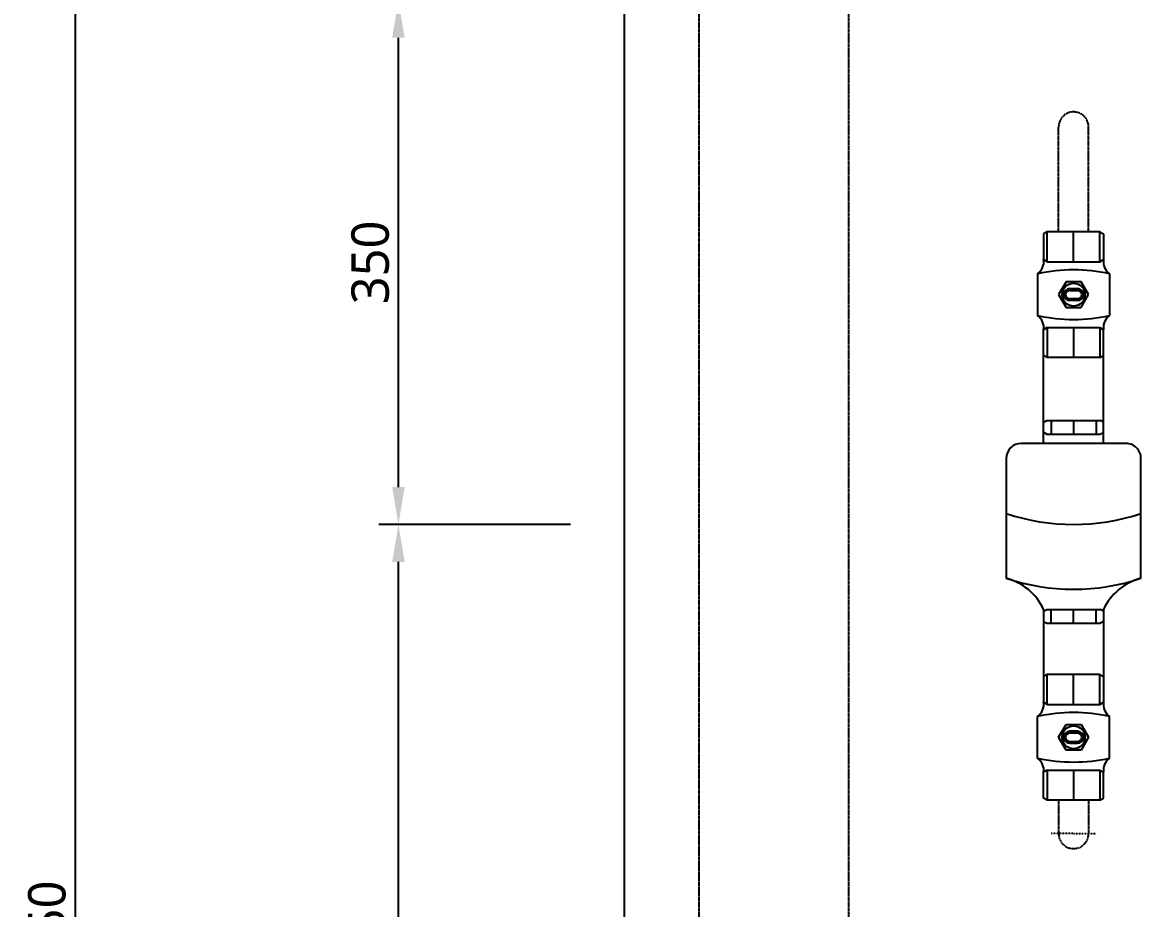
# Model space of a CAD drawing. Header units: millimetres. Extents: x -9013 to 516, y -36629 to 6082.
# Drawn here: x -5350 to -4598, y -23220 to -22628 of the extents above; entities that cross this region are included whole.
import ezdxf

# ---------------------------------------------------------------- set-up
doc = ezdxf.new("R2010")
doc.units = ezdxf.units.MM
doc.header["$LTSCALE"] = 0.05
for name, pattern in [('CENTER', [50.8, 31.75, -6.35, 6.35, -6.35]), ('CENTER2', [28.575, 19.05, -3.175, 3.175, -3.175]), ('DASHDOT', [0.618421, 0.309211, -0.154605, 0, -0.154605])]:
    doc.linetypes.add(name, pattern=pattern)
doc.layers.get('0').update_dxf_attribs({"lineweight": 18})
doc.layers.get('Defpoints').update_dxf_attribs({"color": 140, "lineweight": 18})
for name, color, linetype in [('1CO', 4, 'Continuous'), ('HVAL___2CO', 7, 'Continuous'), ('HWAT__3CO', 1, 'Continuous'), ('HWAT___1DD', 4, 'DASHDOT'), ('HWAT___5CS', 3, 'CENTER2')]:
    doc.layers.add(name, color=color, linetype=linetype)
doc.layers.add('G-Anno-Std-Cntr', color=1, linetype='CENTER2', lineweight=18)
doc.styles.add('trebuchet_MS', font='trebuc.ttf')
doc.dimstyles.new('MGP', dxfattribs={"dimtxt": 2.5, "dimasz": 2.5, "dimexe": 1.25, "dimexo": 0.625, "dimtad": 1, "dimdec": 0, "dimtxsty": 'trebuchet_MS', "dimcen": 2.5, "dimclrt": 7, "dimadec": 0, "dimazin": 0, "dimtfac": 1, "dimtdec": 0, "dimtmove": 0, "dimatfit": 3, "dimfxl": 1.148294, "dimfxlon": 1, "dimarcsym": 2})

# ---------------------------------------------------------------- blocks, each defined once
blk = doc.blocks.new('*D539')
at = {"color": 0, "lineweight": -2, "transparency": 16777216}
for p, q in [((-5199.77, -22063.61), (-5327.6, -22063.61)), ((-5314.6, -22088.61), (-5314.6, -24388.61)), ((-5199.77, -24413.61), (-5327.6, -24413.61))]:
    blk.add_line(p, q, dxfattribs=at)
at = {"color": 0, "transparency": 16777216}
for points in [[(-5318.76, -22088.61), (-5310.43, -22088.61), (-5314.6, -22063.61)], [(-5318.76, -24388.61), (-5310.43, -24388.61), (-5314.6, -24413.61)]]:
    blk.add_solid(points, dxfattribs=at)
at = {"layer": 'Defpoints', "color": 0, "transparency": 16777216}
for p in [(-4947.85, -22063.61), (-5314.6, -24413.61), (-4947.85, -24413.61)]:
    blk.add_point(p, dxfattribs=at)
at = {"color": 7, "transparency": 16777216, "insert": (-5333.32, -23238.61), "char_height": 25, "attachment_point": 5, "rotation": 90, "style": 'trebuchet_MS'}
blk.add_mtext('2350', dxfattribs=at)
blk = doc.blocks.new('h-meter')
at = {"layer": 'HVAL___2CO'}
for p, q in [((-25.38, 45), (-105.38, 45)), ((-15.38, -35), (-15.38, 35)), ((-134.19, 20), (-135.38, 17.94)), ((-135.38, 17.94), (-135.38, -17.94)), ((-126.24, 20), (-134.19, 20)), ((-127.43, 20), (-126.24, 17.94)), ((-126.24, 17.94), (-126.24, -17.94)), ((-15.38, 20), (-1.19, 20)), ((-7.95, 20), (-9.14, 17.94)), ((-9.14, 17.94), (-9.14, -17.94)), ((-1.19, 20), (0, 17.94)), ((0, 17.94), (0, -17.94)), ((-135.38, 15), (-126.24, 15)), ((0, 15), (-9.14, 15)), ((-135.38, 0), (-126.24, 0)), ((0, 0), (-9.14, 0)), ((-135.38, -15), (-126.24, -15)), ((0, -15), (-9.14, -15)), ((-134.19, -20), (-135.38, -17.94)), ((-126.24, -20), (-134.19, -20)), ((-127.43, -20), (-126.24, -17.94)), ((-15.38, -20), (-1.19, -20)), ((-7.95, -20), (-9.14, -17.94)), ((-1.19, -20), (0, -17.94)), ((-105.38, -45), (-25.38, -45))]:
    blk.add_line(p, q, dxfattribs=at)
for centre, radius, start, end in [((-142.55, 54.81), 38.44, 295.10263, 345.21206), ((28.23, 0), 140.99, 161.38677, 198.61323), ((71.48, 0), 140.99, 161.38677, 198.61323), ((-25.38, 35), 10, 0, 90), ((-142.55, -54.81), 38.44, 14.78794, 64.89737), ((-25.38, -35), 10, 270, 0)]:
    blk.add_arc(centre, radius, start, end, dxfattribs=at)
blk = doc.blocks.new('water meter v')
at = {"layer": 'HVAL___2CO'}
h = blk.add_hatch(color=256, dxfattribs=at)
h.paths.add_polyline_path([(-5839.09, 3714.36), (-5829.09, 3714.36), (-5824.09, 3705.7), (-5829.09, 3697.04), (-5839.09, 3697.04), (-5844.09, 3705.7)])
h.paths.add_polyline_path([(-5834.09, 3698.1, 1), (-5834.09, 3713.3, 1)], flags=16)
h.paths.add_polyline_path([(-5836.69, 3701.7), (-5831.49, 3701.7, 1), (-5831.49, 3709.7), (-5836.69, 3709.7, 1)], flags=0)
h.paths.add_polyline_path([(-5836.69, 3702.9), (-5831.49, 3702.9, 1), (-5831.49, 3708.5), (-5836.69, 3708.5, 1)], flags=0)
h = blk.add_hatch(color=256, dxfattribs=at)
h.paths.add_polyline_path([(-5836.69, 3701.7, -1), (-5836.69, 3709.7), (-5831.49, 3709.7, -1), (-5831.49, 3701.7)])
h.paths.add_polyline_path([(-5831.49, 3702.9, 1), (-5831.49, 3708.5), (-5836.69, 3708.5, 1), (-5836.69, 3702.9)], flags=16)
h = blk.add_hatch(color=256, dxfattribs=at)
h.paths.add_polyline_path([(-5839.09, 3401.43), (-5829.09, 3401.43), (-5824.09, 3410.09), (-5829.09, 3418.75), (-5839.09, 3418.75), (-5844.09, 3410.09)])
h.paths.add_polyline_path([(-5834.09, 3417.69, -1), (-5834.09, 3402.49, -1)], flags=16)
h.paths.add_polyline_path([(-5836.69, 3414.09), (-5831.49, 3414.09, -1), (-5831.49, 3406.09), (-5836.69, 3406.09, -1)], flags=0)
h.paths.add_polyline_path([(-5836.69, 3412.89), (-5831.49, 3412.89, -1), (-5831.49, 3407.29), (-5836.69, 3407.29, -1)], flags=0)
h = blk.add_hatch(color=256, dxfattribs=at)
h.paths.add_polyline_path([(-5836.69, 3414.09, 1), (-5836.69, 3406.09), (-5831.49, 3406.09, 1), (-5831.49, 3414.09)])
h.paths.add_polyline_path([(-5831.49, 3412.89, -1), (-5831.49, 3407.29), (-5836.69, 3407.29, -1), (-5836.69, 3412.89)], flags=16)
for p, q in [((-5851.69, 3747.7), (-5854.09, 3746.31)), ((-5854.09, 3746.31), (-5854.09, 3729.08)), ((-5816.49, 3747.7), (-5851.69, 3747.7)), ((-5851.69, 3727.7), (-5851.69, 3747.7)), ((-5834.09, 3727.7), (-5834.09, 3747.7)), ((-5816.49, 3747.7), (-5814.09, 3746.31)), ((-5816.49, 3727.7), (-5816.49, 3747.7)), ((-5814.09, 3746.31), (-5814.09, 3729.08)), ((-5851.69, 3727.7), (-5854.09, 3729.08)), ((-5851.69, 3727.7), (-5816.49, 3727.7)), ((-5816.49, 3727.7), (-5814.09, 3729.08)), ((-5858.09, 3719.7), (-5858.09, 3691.7)), ((-5839.09, 3714.36), (-5844.09, 3705.7)), ((-5829.09, 3714.36), (-5839.09, 3714.36)), ((-5824.09, 3705.7), (-5829.09, 3714.36)), ((-5810.09, 3719.7), (-5810.09, 3691.7)), ((-5836.69, 3709.7), (-5831.49, 3709.7)), ((-5836.69, 3708.5), (-5831.49, 3708.5)), ((-5844.09, 3705.7), (-5839.09, 3697.04)), ((-5831.49, 3702.9), (-5836.69, 3702.9)), ((-5831.49, 3701.7), (-5836.69, 3701.7)), ((-5829.09, 3697.04), (-5824.09, 3705.7)), ((-5839.09, 3697.04), (-5829.09, 3697.04)), ((-5851.69, 3683.7), (-5854.09, 3682.31)), ((-5854.09, 3665.08), (-5854.09, 3682.31)), ((-5851.69, 3683.7), (-5851.69, 3663.7)), ((-5851.69, 3683.7), (-5816.49, 3683.7)), ((-5834.09, 3683.7), (-5834.09, 3663.7)), ((-5816.49, 3683.7), (-5816.49, 3663.7)), ((-5816.49, 3683.7), (-5814.09, 3682.31)), ((-5814.09, 3665.08), (-5814.09, 3682.31)), ((-5851.69, 3663.7), (-5854.09, 3665.08)), ((-5816.49, 3663.7), (-5851.69, 3663.7)), ((-5816.49, 3663.7), (-5814.09, 3665.08)), ((-5851.69, 3452.09), (-5854.09, 3450.71)), ((-5816.49, 3452.09), (-5851.69, 3452.09)), ((-5851.69, 3432.09), (-5851.69, 3452.09)), ((-5834.09, 3432.09), (-5834.09, 3452.09)), ((-5816.49, 3452.09), (-5814.09, 3450.71)), ((-5816.49, 3432.09), (-5816.49, 3452.09)), ((-5854.09, 3450.71), (-5854.09, 3433.48)), ((-5814.09, 3450.71), (-5814.09, 3433.48)), ((-5851.69, 3432.09), (-5854.09, 3433.48)), ((-5851.69, 3432.09), (-5816.49, 3432.09)), ((-5816.49, 3432.09), (-5814.09, 3433.48)), ((-5858.09, 3396.09), (-5858.09, 3424.09)), ((-5810.09, 3396.09), (-5810.09, 3424.09)), ((-5844.09, 3410.09), (-5839.09, 3418.75)), ((-5839.09, 3418.75), (-5829.09, 3418.75)), ((-5831.49, 3414.09), (-5836.69, 3414.09)), ((-5829.09, 3418.75), (-5824.09, 3410.09)), ((-5839.09, 3401.43), (-5844.09, 3410.09)), ((-5831.49, 3412.89), (-5836.69, 3412.89)), ((-5836.69, 3407.29), (-5831.49, 3407.29)), ((-5836.69, 3406.09), (-5831.49, 3406.09)), ((-5824.09, 3410.09), (-5829.09, 3401.43)), ((-5829.09, 3401.43), (-5839.09, 3401.43)), ((-5851.69, 3388.09), (-5854.09, 3386.71)), ((-5854.09, 3369.48), (-5854.09, 3386.71)), ((-5851.69, 3388.09), (-5851.69, 3368.09)), ((-5851.69, 3388.09), (-5816.49, 3388.09)), ((-5834.09, 3388.09), (-5834.09, 3368.09)), ((-5816.49, 3388.09), (-5814.09, 3386.71)), ((-5816.49, 3388.09), (-5816.49, 3368.09)), ((-5814.09, 3369.48), (-5814.09, 3386.71)), ((-5851.69, 3368.09), (-5854.09, 3369.48)), ((-5816.49, 3368.09), (-5814.09, 3369.48)), ((-5816.49, 3368.09), (-5851.69, 3368.09))]:
    blk.add_line(p, q, dxfattribs=at)
for centre in [(-5834.09, 3705.7), (-5834.09, 3410.09)]:
    blk.add_circle(centre, 7.6, dxfattribs=at)
for centre, radius, start, end in [((-5863.79, 3727.67), 9.8, 305.55909, 8.27516), ((-5834.09, 3606.49), 115.72, 78.03035, 101.96965), ((-5804.39, 3727.67), 9.8, 171.72484, 234.44091), ((-5836.69, 3705.7), 4, 90, 270), ((-5836.69, 3705.7), 4, 90, 270), ((-5836.69, 3705.7), 2.8, 90, 270), ((-5831.49, 3705.7), 4, 270, 90), ((-5831.49, 3705.7), 2.8, 270, 90), ((-5863.79, 3683.72), 9.8, 351.72484, 54.44091), ((-5834.09, 3804.9), 115.72, 258.03035, 281.96965), ((-5804.39, 3683.72), 9.8, 125.55909, 188.27516), ((-5863.79, 3432.07), 9.8, 305.55909, 8.27516), ((-5804.39, 3432.07), 9.8, 171.72484, 234.44091), ((-5834.09, 3310.89), 115.72, 78.03035, 101.96965), ((-5836.69, 3410.09), 4, 90, 270), ((-5836.69, 3410.09), 4, 90, 270), ((-5831.49, 3410.09), 4, 270, 90), ((-5836.69, 3410.09), 2.8, 90, 270), ((-5831.49, 3410.09), 2.8, 270, 90), ((-5863.79, 3388.12), 9.8, 351.72484, 54.44091), ((-5834.09, 3509.3), 115.72, 258.03035, 281.96965), ((-5804.39, 3388.12), 9.8, 125.55909, 188.27516)]:
    blk.add_arc(centre, radius, start, end, dxfattribs=at)
at = {"layer": 'HWAT__3CO'}
for p, q in [((-5854.09, 3620.54), (-5854.09, 3665.08)), ((-5814.09, 3620.54), (-5814.09, 3665.08)), ((-5854.09, 3487.54), (-5854.09, 3450.71)), ((-5814.09, 3487.54), (-5814.09, 3450.71))]:
    blk.add_line(p, q, dxfattribs=at)
at = {"layer": 'HWAT___1DD'}
for q in [(-5849.09, 3345.76), (-5819.09, 3345.76)]:
    blk.add_line((-5834.09, 3345.76), q, dxfattribs=at)
at = {"layer": 'HWAT___5CS'}
for p, q in [((-5844.09, 3747.7), (-5844.09, 3817.7)), ((-5824.09, 3747.7), (-5824.09, 3817.7)), ((-5844.09, 3368.09), (-5844.09, 3345.76)), ((-5824.09, 3368.09), (-5824.09, 3345.76))]:
    blk.add_line(p, q, dxfattribs=at)
for centre, start, end in [((-5834.09, 3817.7), 0, 180), ((-5834.09, 3345.76), 180, 0)]:
    blk.add_arc(centre, 10, start, end, dxfattribs=at)
at = {"rotation": 89.99999999999999}
blk.add_blockref('h-meter', (-5834.09, 3621.73), dxfattribs=at)
blk = doc.blocks.new('*D581')
at = {"color": 0, "lineweight": -2, "transparency": 16777216}
for p, q in [((-4983.89, -22963.61), (-5111.72, -22963.61)), ((-5098.72, -23538.61), (-5098.72, -22988.61)), ((-4983.89, -23563.61), (-5111.72, -23563.61))]:
    blk.add_line(p, q, dxfattribs=at)
at = {"color": 0, "transparency": 16777216}
for points in [[(-5102.89, -22988.61), (-5094.56, -22988.61), (-5098.72, -22963.61)], [(-5102.89, -23538.61), (-5094.56, -23538.61), (-5098.72, -23563.61)]]:
    blk.add_solid(points, dxfattribs=at)
at = {"layer": 'Defpoints', "color": 0, "transparency": 16777216}
for p in [(-5098.72, -22963.61), (-4647.85, -22963.61), (-4647.85, -23563.61)]:
    blk.add_point(p, dxfattribs=at)
at = {"color": 7, "transparency": 16777216, "insert": (-5117.48, -23263.61), "char_height": 25, "attachment_point": 5, "rotation": 90, "style": 'trebuchet_MS'}
blk.add_mtext('600', dxfattribs=at)
blk = doc.blocks.new('*D582')
at = {"color": 0, "lineweight": -2, "transparency": 16777216}
for p, q in [((-4983.89, -22613.61), (-5111.72, -22613.61)), ((-5098.72, -22938.61), (-5098.72, -22638.61)), ((-4983.89, -22963.61), (-5111.72, -22963.61))]:
    blk.add_line(p, q, dxfattribs=at)
at = {"color": 0, "transparency": 16777216}
for points in [[(-5102.89, -22638.61), (-5094.56, -22638.61), (-5098.72, -22613.61)], [(-5102.89, -22938.61), (-5094.56, -22938.61), (-5098.72, -22963.61)]]:
    blk.add_solid(points, dxfattribs=at)
at = {"layer": 'Defpoints', "color": 0, "transparency": 16777216}
for p in [(-5098.72, -22613.61), (-4597.85, -22613.61), (-4647.85, -22963.61)]:
    blk.add_point(p, dxfattribs=at)
at = {"color": 7, "transparency": 16777216, "insert": (-5117.44, -22788.61), "char_height": 25, "attachment_point": 5, "rotation": 90, "style": 'trebuchet_MS'}
blk.add_mtext('350', dxfattribs=at)

msp = doc.modelspace()

# ---------------------------------------------------------------- linework, layer by layer
at = {"layer": '1CO'}
msp.add_line((-4947.85, -24413.61), (-4947.85, -22063.61), dxfattribs=at)
at = {"layer": 'HWAT___5CS'}
for p, q in [((-4897.85, -24413.61), (-4897.85, -22063.61)), ((-4797.85, -24413.61), (-4797.85, -22063.61))]:
    msp.add_line(p, q, dxfattribs=at)

# ---------------------------------------------------------------- block references
at = {"layer": 'G-Anno-Std-Cntr', "linetype": 'CENTER'}
msp.add_blockref('water meter v', (1186.24, -26515.83), dxfattribs=at)

# ---------------------------------------------------------------- dimensions: what is measured, and where the dimension line sits
for base, p1, p2, picture, middle in [((-5314.6, -24413.61), (-4947.85, -22063.61), (-4947.85, -24413.61), '*D539', (-5333.32, -23238.61)), ((-5098.72, -22613.61), (-4647.85, -22963.61), (-4597.85, -22613.61), '*D582', (-5117.44, -22788.61)), ((-5098.72, -22963.61), (-4647.85, -23563.61), (-4647.85, -22963.61), '*D581', (-5117.48, -23263.61))]:
    dim = msp.add_linear_dim(base=base, p1=p1, p2=p2, angle=90, dimstyle='MGP', override={"dimscale": 100, "dimtxt": 0.25, "dimasz": 0.25, "dimexe": 0.13, "dimexo": 0.06, "dimgap": 0.06, "dimarcsym": 1})
    dim.commit()
    dim.dimension.update_dxf_attribs({"geometry": picture, "text_midpoint": middle})

doc.saveas('drawing.dxf')
